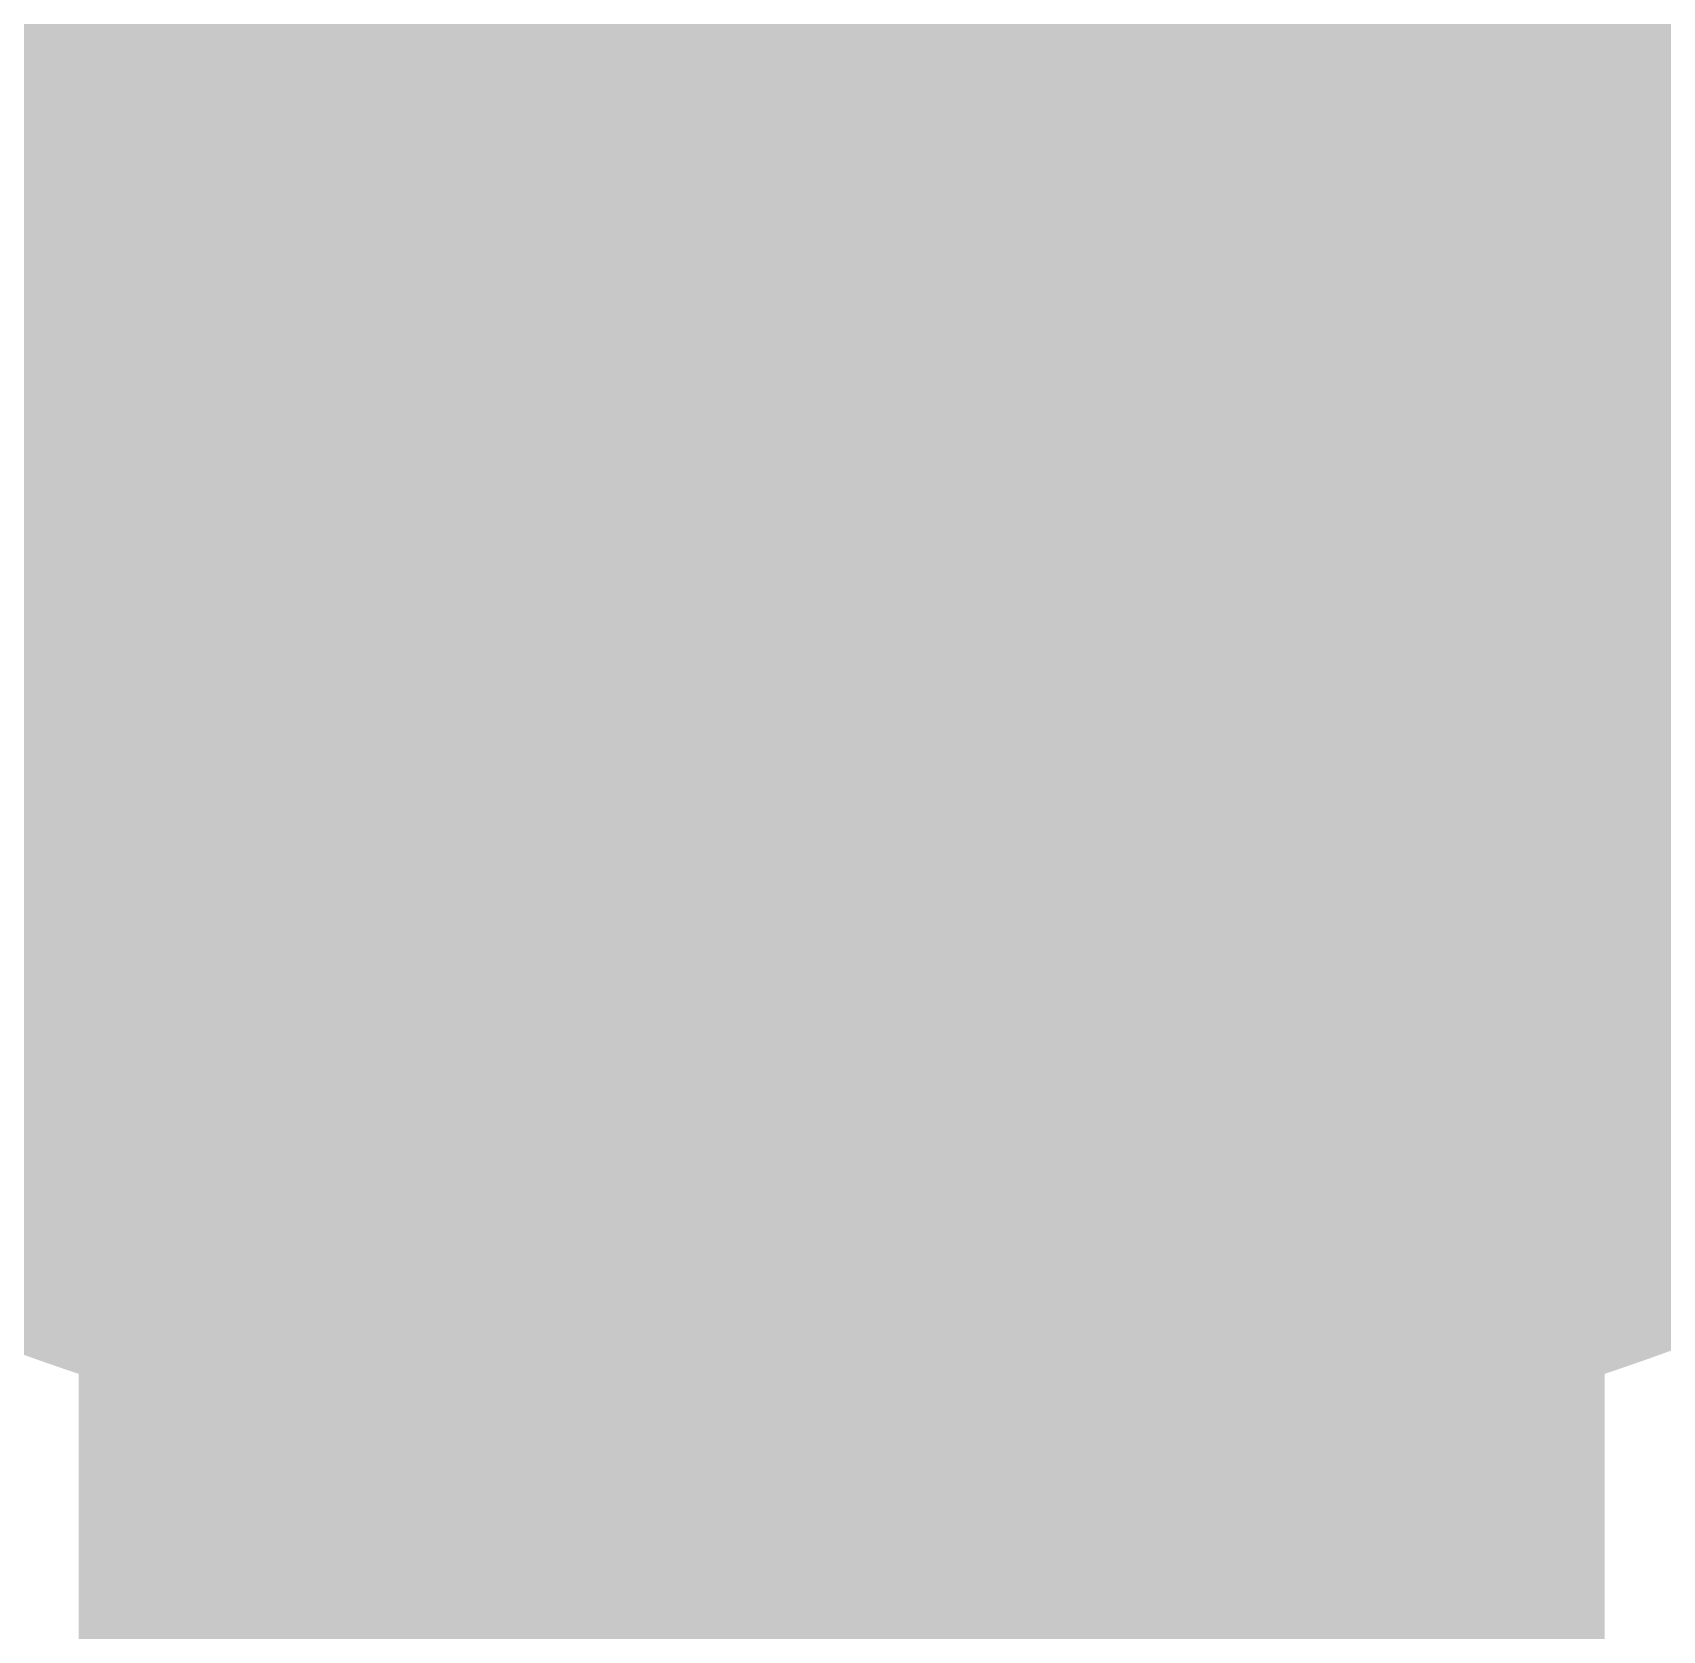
# Model space of a CAD drawing. Header units: inches. Extents: x 22 to 371, y 55 to 284.
# Drawn here: x 64.0658 to 64.337, y 151.2137 to 151.4796 of the extents above; entities that cross this region are included whole.
import ezdxf

# ---------------------------------------------------------------- set-up
doc = ezdxf.new("R2010")
doc.units = ezdxf.units.IN
for name, color, linetype in [('Bottom Layer', 5, 'Continuous'), ('Bottom Solder', 6, 'Continuous'), ('Drill Drawing', 1, 'Continuous'), ('Layer 1', 16, 'Continuous'), ('Layer 2', 76, 'Continuous'), ('Top Layer', 1, 'Continuous'), ('Top Solder', 216, 'Continuous')]:
    doc.layers.add(name, color=color, linetype=linetype)

msp = doc.modelspace()

# ---------------------------------------------------------------- hatches: boundary and pattern name
at = {"layer": 'Bottom Layer'}
h = msp.add_hatch(color=5, dxfattribs=at)
edge = h.paths.add_edge_path()
edge.add_arc((64.20041, 151.63753), 0.3, 0, 360)
at = {"layer": 'Bottom Solder'}
h = msp.add_hatch(color=6, dxfattribs=at)
edge = h.paths.add_edge_path()
edge.add_arc((64.20041, 151.63753), 0.4016, 0, 360)
at = {"layer": 'Layer 1'}
h = msp.add_hatch(color=16, dxfattribs=at)
edge = h.paths.add_edge_path()
edge.add_arc((64.20041, 151.63753), 0.3, 0, 360)
at = {"layer": 'Layer 2'}
h = msp.add_hatch(color=76, dxfattribs=at)
edge = h.paths.add_edge_path()
edge.add_arc((64.20041, 151.63753), 0.3, 0, 360)
at = {"layer": 'Top Layer'}
h = msp.add_hatch(color=1, dxfattribs=at)
edge = h.paths.add_edge_path()
edge.add_arc((64.20041, 151.63753), 0.3, 0, 360)
at = {"layer": 'Top Solder'}
h = msp.add_hatch(color=216, dxfattribs=at)
edge = h.paths.add_edge_path()
edge.add_arc((64.20041, 151.63753), 0.4016, 0, 360)

# ---------------------------------------------------------------- linework, layer by layer
at = {"layer": 'Bottom Layer'}
msp.add_lwpolyline([(64.20041, 143.3468, 0.254, 0.254, 0), (64.20041, 151.63753, 0.254, 0.254, 0)], format="xyseb", dxfattribs=at)
at = {"layer": 'Drill Drawing'}
for points in [[(63.9464, 151.38353, 0.0508, 0.0508, 0), (64.20041, 151.51053, 0.0508, 0.0508, 0)], [(64.20041, 151.51053, 0.0508, 0.0508, 0), (64.4544, 151.38353, 0.0508, 0.0508, 0)]]:
    msp.add_lwpolyline(points, format="xyseb", dxfattribs=at)

doc.saveas('drawing.dxf')
